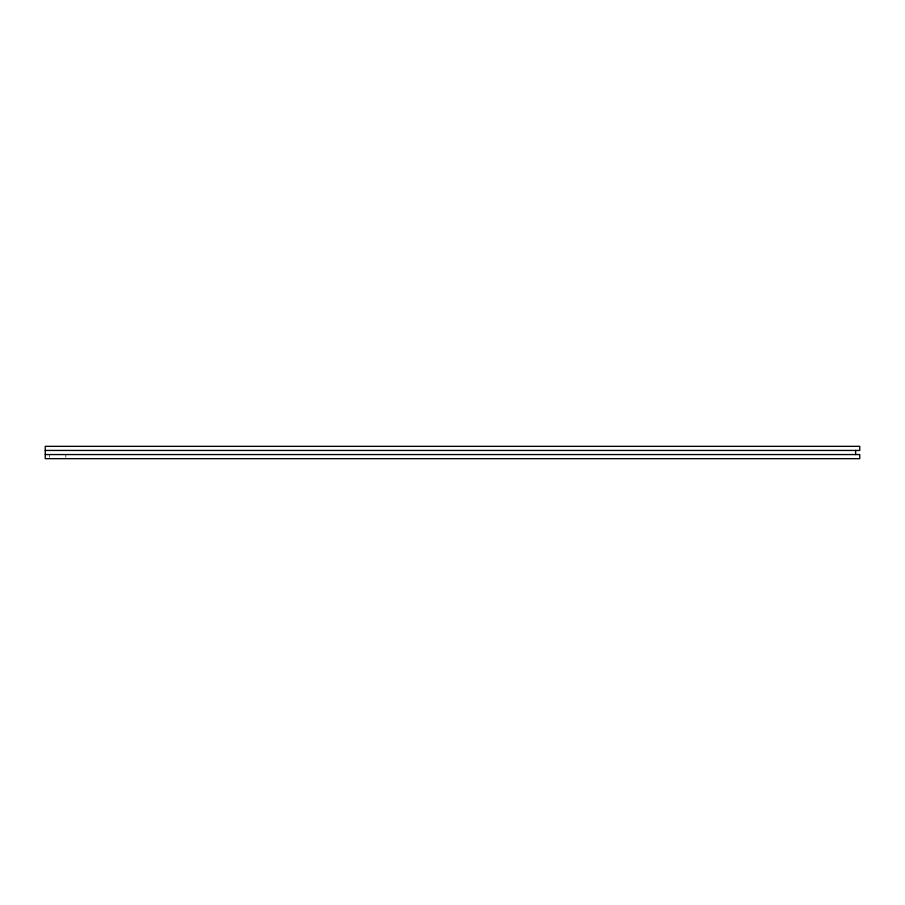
<?xml version="1.0" encoding="UTF-8"?>
<svg xmlns="http://www.w3.org/2000/svg" width="905" height="905" viewBox="0 0 905 905"><rect width="100%" height="100%" fill="white"/><g stroke="black" fill="none" stroke-linecap="round" stroke-linejoin="round"><path stroke-width="0.68" stroke-dasharray="4.53 3.39" d="M65.816 454.559L65.816 457.297M49.368 454.559L49.368 457.297"/><path stroke-width="1.36" d="M45.25 450.441L859.75 450.441L859.75 446.335L45.25 446.335L45.25 458.665L859.75 458.665L859.75 454.559L45.25 454.559M855.632 450.441L855.632 454.559"/></g></svg>
